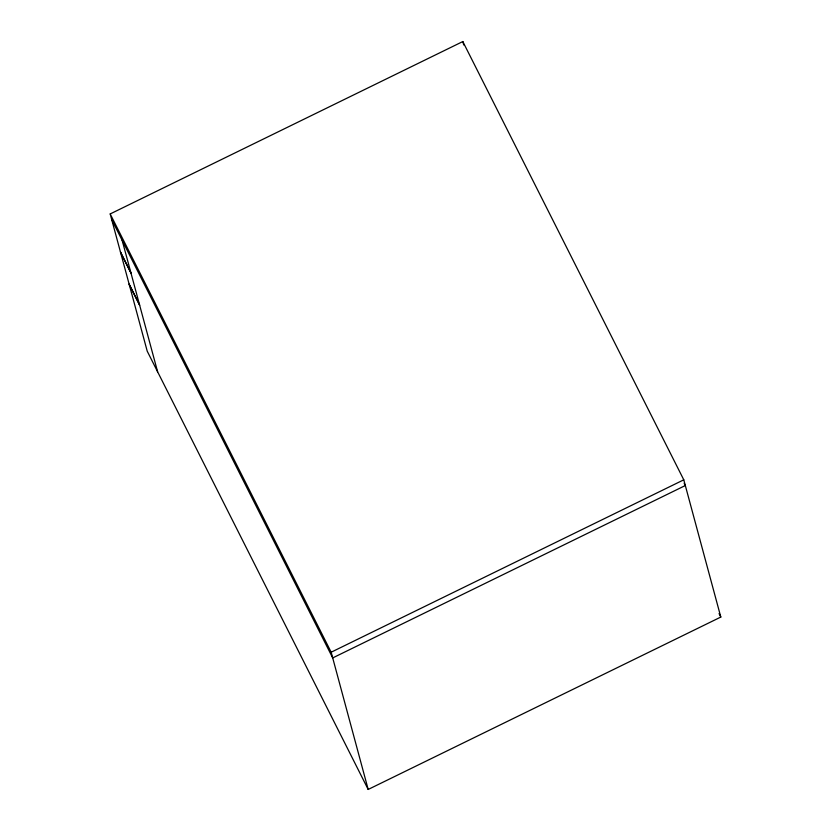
<?xml version="1.0" encoding="UTF-8"?>
<svg xmlns="http://www.w3.org/2000/svg" width="831" height="831" viewBox="0 0 831 831"><rect width="100%" height="100%" fill="white"/><g stroke="black" fill="none" stroke-linecap="round" stroke-linejoin="round"><path stroke-width="1.25" d="M110.191 213.941L462.815 41.55L683.778 479.819L720.809 617.059L368.185 789.45L147.222 351.181L110.191 213.941L331.164 652.21L368.185 789.45M331.164 652.21L683.778 479.819M684.152 483.216L685.326 485.533L332.701 657.923L111.738 219.664M719.054 613.59L720.809 617.059M120.412 251.824L130.81 272.454M120.609 252.541L131.007 273.17M129.096 283.994L139.494 304.613M129.283 284.711L139.681 305.33M462.815 41.55L463.74 44.978M122.136 240.284L157.62 371.81"/></g></svg>
